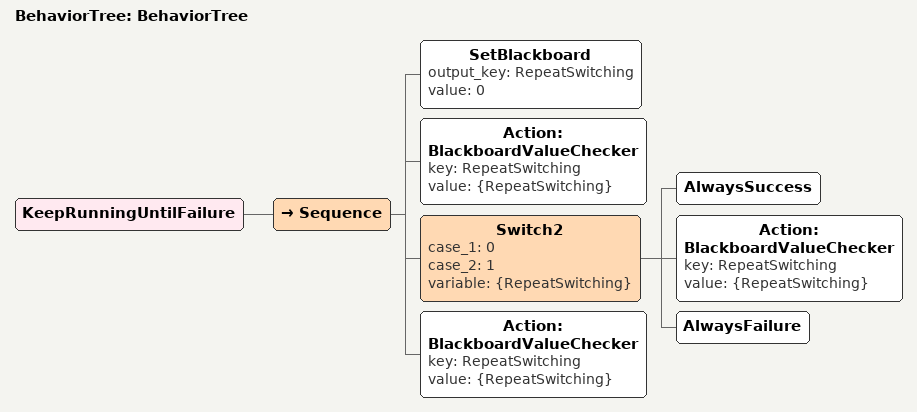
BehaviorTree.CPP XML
<?xml version="1.0"?>
<root main_tree_to_execute="BehaviorTree">
    <BehaviorTree ID="BehaviorTree">
        <KeepRunningUntilFailure>
            <Sequence>
                <SetBlackboard output_key="RepeatSwitching" value="0"/>
                <Action ID="BlackboardValueChecker" key="RepeatSwitching" value="{RepeatSwitching}"/>
                <Switch2 case_1="0" case_2="1" variable="{RepeatSwitching}">
                    <AlwaysSuccess/>
                    <Action ID="BlackboardValueChecker" key="RepeatSwitching" value="{RepeatSwitching}"/>
                    <AlwaysFailure/>
                </Switch2>
                <Action ID="BlackboardValueChecker" key="RepeatSwitching" value="{RepeatSwitching}"/>
            </Sequence>
        </KeepRunningUntilFailure>
    </BehaviorTree>
</root>
